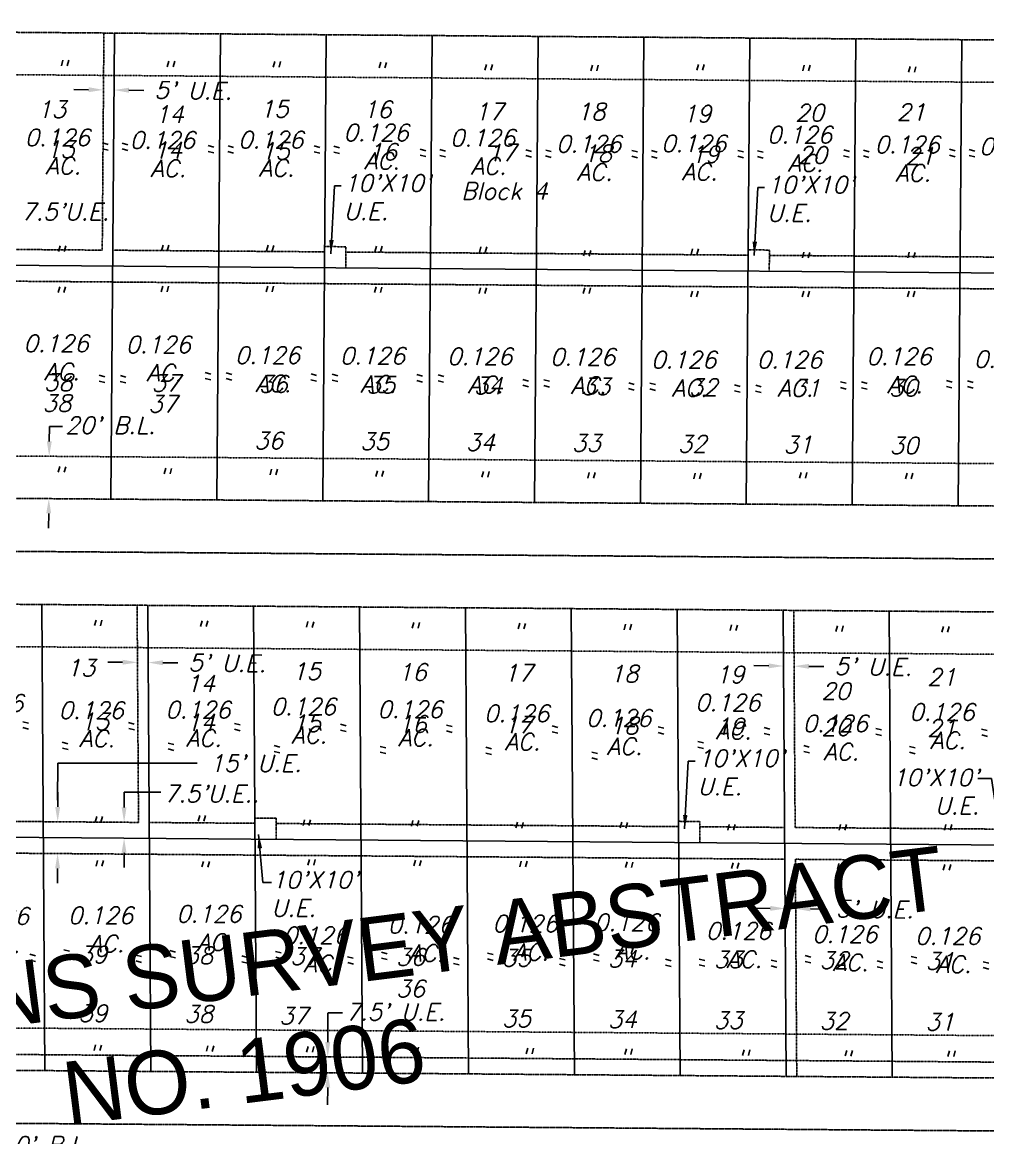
# Model space of a CAD drawing. Header units: feet. Extents: x 2327405 to 2393004, y 6977726 to 7089689.
# Drawn here: x 2343435 to 2343891, y 7043086 to 7043613 of the extents above; entities that cross this region are included whole.
import ezdxf
from ezdxf.enums import TextEntityAlignment as Align

# ---------------------------------------------------------------- set-up
doc = ezdxf.new("R2010")
doc.units = ezdxf.units.FT
doc.header["$MEASUREMENT"] = 0
for name, pattern in [('CNTR50', [0.9, 0.75, -0.05, 0.05, -0.05]), ('DEMO12', [0.09375, 0.03125, -0.0625]), ('HIDN50', [0.1875, 0.125, -0.0625]), ('PHNTM33', [1.16, 0.66, -0.1, 0.1, -0.1, 0.1, -0.1])]:
    doc.linetypes.add(name, pattern=pattern)
doc.layers.get('0').update_dxf_attribs({"linetype": 'CONTINUOUS'})
doc.layers.get('Defpoints').update_dxf_attribs({"color": 249, "linetype": 'CONTINUOUS'})
for name, color, linetype in [('p-bl', 3, 'DEMO12'), ('p-cl', 7, 'CNTR50'), ('p-ease', 2, 'HIDN50'), ('p-ease-text', 2, 'CONTINUOUS'), ('p-lot 100 1B', 2, 'CONTINUOUS'), ('p-lot 1B', 4, 'CONTINUOUS'), ('p-lot text', 2, 'CONTINUOUS'), ('p-row', 5, 'PHNTM33'), ('s-easement-txt', 2, 'CONTINUOUS'), ('s-survey-abs', 252, 'CONTINUOUS')]:
    doc.layers.add(name, color=color, linetype=linetype)
doc.styles.add('LS60', font='simplex.shx', dxfattribs={"oblique": 15, "height": 3})
doc.styles.add('LS80', font='simplex.shx', dxfattribs={"oblique": 15, "height": 8})
doc.styles.add('SHADOW', font='shadow')
doc.dimstyles.new('p-dim', dxfattribs={"dimtxt": 4, "dimasz": 6.5, "dimexe": 0.18, "dimexo": 0.0625, "dimgap": 0.09, "dimtad": 0, "dimzin": 0, "dimdsep": 46, "dimtxsty": 'LS60', "dimcen": 0, "dimse1": 1, "dimse2": 1, "dimclrd": 256, "dimclre": 256, "dimclrt": 256, "dimadec": 0, "dimazin": 0, "dimtfac": 1, "dimtofl": 0, "dimtmove": 2, "dimatfit": 3, "dimfxl": 0, "dimtolj": 1, "dimtzin": 0, "dimarcsym": 0})
doc.dimstyles.new('p-dims', dxfattribs={"dimtxt": 8, "dimasz": 7, "dimexe": 0.18, "dimexo": 0.0625, "dimgap": 0.09, "dimtad": 0, "dimzin": 0, "dimdsep": 46, "dimtxsty": 'LS80', "dimcen": 0, "dimse1": 1, "dimse2": 1, "dimclrd": 256, "dimclre": 256, "dimclrt": 256, "dimadec": 0, "dimazin": 0, "dimtfac": 1, "dimtofl": 0, "dimtmove": 2, "dimatfit": 3, "dimfxl": 0, "dimtolj": 1, "dimtzin": 0, "dimarcsym": 0})

# ---------------------------------------------------------------- blocks, each defined once
blk = doc.blocks.new('2005042-10b')
at = {"layer": 's-survey-abs', "insert": (2343531.32339, 7043182.17547), "char_height": 30, "width": 699.5112386, "attachment_point": 2, "rotation": 7.1579142, "style": 'SHADOW'}
blk.add_mtext('A.H. HAWKINS SURVEY ABSTRACT NO. 1906', dxfattribs=at)
blk = doc.blocks.new('*D49')
at = {"layer": 'Defpoints', "color": 0}
for p in [(2343473.12, 7043582.19), (2343478.1, 7043581), (2343478.12, 7043582.12)]:
    blk.add_point(p, dxfattribs=at)
at = {"layer": 's-easement-txt', "lineweight": -2}
for p, q in [((2343466.1, 7043581.16), (2343459.1, 7043581.25)), ((2343485.1, 7043580.91), (2343492.1, 7043580.81))]:
    blk.add_line(p, q, dxfattribs=at)
at = {"layer": 's-easement-txt'}
for points in [[(2343466.12, 7043582.32), (2343466.09, 7043579.99), (2343473.1, 7043581.06)], [(2343485.12, 7043582.07), (2343485.09, 7043579.74), (2343478.1, 7043581)]]:
    blk.add_solid(points, dxfattribs=at)
at = {"layer": 's-easement-txt', "insert": (2343515.47, 7043580.76), "char_height": 8, "attachment_point": 5, "rotation": 359.2461, "style": 'LS80'}
blk.add_mtext("\\A1;5' U.E.", dxfattribs=at)
blk = doc.blocks.new('*D53')
at = {"layer": 'Defpoints', "color": 0}
for p in [(2343489.17, 7043311.93), (2343494.17, 7043311.86), (2343494.16, 7043310.74)]:
    blk.add_point(p, dxfattribs=at)
at = {"layer": 's-easement-txt', "lineweight": -2}
for p, q in [((2343482.16, 7043310.89), (2343475.16, 7043310.99)), ((2343501.16, 7043310.64), (2343508.16, 7043310.55))]:
    blk.add_line(p, q, dxfattribs=at)
at = {"layer": 's-easement-txt'}
for points in [[(2343482.17, 7043312.06), (2343482.14, 7043309.73), (2343489.16, 7043310.8)], [(2343501.17, 7043311.81), (2343501.14, 7043309.48), (2343494.16, 7043310.74)]]:
    blk.add_solid(points, dxfattribs=at)
at = {"layer": 's-easement-txt', "insert": (2343531.52, 7043310.5), "char_height": 8, "attachment_point": 5, "rotation": 359.2461, "style": 'LS80'}
blk.add_mtext("\\A1;5' U.E.", dxfattribs=at)
blk = doc.blocks.new('*D54')
at = {"layer": 'Defpoints', "color": 0}
for p in [(2343794.19, 7043310.22), (2343799.18, 7043309.03), (2343799.19, 7043310.16)]:
    blk.add_point(p, dxfattribs=at)
at = {"layer": 's-easement-txt', "lineweight": -2}
for p, q in [((2343787.18, 7043309.19), (2343780.18, 7043309.28)), ((2343806.17, 7043308.94), (2343813.17, 7043308.85))]:
    blk.add_line(p, q, dxfattribs=at)
at = {"layer": 's-easement-txt'}
for points in [[(2343787.19, 7043310.35), (2343787.16, 7043308.02), (2343794.18, 7043309.1)], [(2343806.19, 7043310.1), (2343806.16, 7043307.77), (2343799.18, 7043309.03)]]:
    blk.add_solid(points, dxfattribs=at)
at = {"layer": 's-easement-txt', "insert": (2343836.54, 7043308.79), "char_height": 8, "attachment_point": 5, "rotation": 359.2461, "style": 'LS80'}
blk.add_mtext("\\A1;5' U.E.", dxfattribs=at)
blk = doc.blocks.new('*D57')
at = {"layer": 'Defpoints', "color": 0}
for p in [(2343794.93, 7043195.73), (2343799.93, 7043195.67), (2343799.92, 7043194.54)]:
    blk.add_point(p, dxfattribs=at)
at = {"layer": 's-easement-txt', "lineweight": -2}
for p, q in [((2343787.92, 7043194.7), (2343780.92, 7043194.79)), ((2343806.92, 7043194.45), (2343813.92, 7043194.36))]:
    blk.add_line(p, q, dxfattribs=at)
at = {"layer": 's-easement-txt'}
for points in [[(2343787.93, 7043195.87), (2343787.9, 7043193.53), (2343794.92, 7043194.61)], [(2343806.93, 7043195.62), (2343806.9, 7043193.28), (2343799.92, 7043194.54)]]:
    blk.add_solid(points, dxfattribs=at)
at = {"layer": 's-easement-txt', "insert": (2343837.28, 7043194.31), "char_height": 8, "attachment_point": 5, "rotation": 359.2461, "style": 'LS80'}
blk.add_mtext("\\A1;5' U.E.", dxfattribs=at)

msp = doc.modelspace()

# ---------------------------------------------------------------- linework, layer by layer
at = {"layer": 'p-bl'}
for p, q in [((2344081.41656, 7043583.17662), (2342825.03979, 7043592.96326)), ((2344080.03451, 7043403.18193), (2342823.51398, 7043412.96968)), ((2344069.33377, 7043313.26255), (2342835.0727, 7043322.87691)), ((2344140.32667, 7043132.70408), (2342847.81636, 7043142.77218))]:
    msp.add_line(p, q, dxfattribs=at)
at = {"layer": 'p-cl'}
for p, q in [((2344069.68429, 7043358.26118), (2342792.2615, 7043368.21176)), ((2344150.61948, 7043087.62254), (2342776.22036, 7043098.32852))]:
    msp.add_line(p, q, dxfattribs=at)
at = {"layer": 'p-ease'}
for p, q in [((2343472.52157, 7043505.41715), (2343473.30857, 7043607.91357)), ((2343472.52157, 7043505.41715), (2343387.52415, 7043506.07924)), ((2343587.53728, 7043507.0213), (2343577.53758, 7043507.0992)), ((2343587.46049, 7043497.0216), (2343587.53728, 7043507.0213)), ((2343577.51838, 7043504.59927), (2343477.52142, 7043505.3782)), ((2343777.51232, 7043503.0414), (2343587.51808, 7043504.52138)), ((2343787.53121, 7043505.46343), (2343777.53151, 7043505.54133)), ((2343787.45443, 7043495.46373), (2343787.53121, 7043505.46343)), ((2343977.50625, 7043501.48353), (2343787.51201, 7043502.96351)), ((2344085.6678, 7043485.64055), (2342819.14757, 7043495.5062)), ((2343489.64724, 7043235.27556), (2343488.98238, 7043337.71245)), ((2343799.66944, 7043232.86062), (2343799.00365, 7043335.44031)), ((2343554.63567, 7043237.2694), (2343544.63495, 7043237.3473)), ((2343554.70058, 7043227.26859), (2343554.63567, 7043237.2694)), ((2343489.64724, 7043235.27556), (2343354.63757, 7043236.32722)), ((2343544.65118, 7043234.8471), (2343494.6476, 7043235.23661)), ((2343744.6655, 7043233.28907), (2343554.6519, 7043234.7692)), ((2343754.64999, 7043235.71137), (2343744.64928, 7043235.78928)), ((2343754.7149, 7043225.71057), (2343754.64999, 7043235.71137)), ((2343794.66909, 7043232.89957), (2343754.66622, 7043233.21117)), ((2343894.67625, 7043232.12055), (2343799.66944, 7043232.86062)), ((2343794.76645, 7043217.89835), (2342837.70825, 7043225.35343)), ((2343800.43167, 7043115.42251), (2343799.76681, 7043217.8594)), ((2344144.79141, 7043215.17181), (2343799.76681, 7043217.8594)), ((2344145.40806, 7043120.16412), (2342840.22061, 7043130.33097))]:
    msp.add_line(p, q, dxfattribs=at)
at = {"layer": 'p-ease-text'}
for p, q in [((2343447.52699, 7043415.1091), (2343447.5853, 7043422.10886)), ((2343447.5853, 7043422.10886), (2343453.81119, 7043422.10886)), ((2343447.24377, 7043381.11028), (2343447.18546, 7043374.11052)), ((2343451.45263, 7043245.82294), (2343451.52503, 7043263.20157)), ((2343517.30166, 7043263.20157), (2343451.52503, 7043263.20157)), ((2343451.48341, 7043242.57282), (2343451.48184, 7043249.57282)), ((2343482.83387, 7043242.32859), (2343482.82927, 7043249.59024)), ((2343482.82927, 7043249.59024), (2343500.11466, 7043249.59024)), ((2343482.81697, 7043220.91408), (2343482.82157, 7043213.91408)), ((2343451.42979, 7043213.57281), (2343451.43136, 7043206.57281)), ((2343585.90177, 7043145.38023), (2343578.97215, 7043145.38023)), ((2343578.9745, 7043131.57639), (2343578.97293, 7043145.18408)), ((2343578.9793, 7043110.07615), (2343578.90555, 7043101.8888))]:
    msp.add_line(p, q, dxfattribs=at)
for points in [[(2343446.36037, 7043415.11882), (2343448.69362, 7043415.09938), (2343447.46868, 7043408.10934)], [(2343446.07714, 7043381.11999), (2343448.41039, 7043381.10056), (2343447.30208, 7043388.11003)], [(2343452.65007, 7043242.57308), (2343450.31674, 7043242.57256), (2343451.48497, 7043235.57282)], [(2343484.00053, 7043242.32936), (2343481.6672, 7043242.32783), (2343482.83846, 7043235.32859)], [(2343483.98364, 7043220.91484), (2343481.65031, 7043220.91331), (2343482.82671, 7043227.82846)], [(2343452.59646, 7043213.57307), (2343450.26313, 7043213.57255), (2343451.42823, 7043220.57281)], [(2343580.14117, 7043131.57665), (2343577.80783, 7043131.57612), (2343578.97606, 7043124.57639)], [(2343580.14597, 7043110.07641), (2343577.81264, 7043110.07588), (2343578.97774, 7043117.07614)]]:
    msp.add_solid(points, dxfattribs=at)
at = {"layer": 'p-lot 1B'}
for p, q in [((2343476.61924, 7043387.88166), (2343478.30842, 7043607.87518)), ((2343526.61773, 7043387.4922), (2343528.3069, 7043607.48571)), ((2343576.61621, 7043387.10273), (2343578.30539, 7043607.09625)), ((2343626.61469, 7043386.71326), (2343628.30387, 7043606.70678)), ((2343676.61318, 7043386.3238), (2343678.30235, 7043606.31731)), ((2343726.61166, 7043385.93433), (2343728.30084, 7043605.92785)), ((2343776.61014, 7043385.54486), (2343778.29932, 7043605.53838)), ((2343826.60863, 7043385.1554), (2343828.2978, 7043605.14891)), ((2343876.60711, 7043384.76593), (2343878.29629, 7043604.75945)), ((2344090.72523, 7043493.10138), (2342814.20531, 7043503.04492)), ((2343445.40671, 7043118.11661), (2343443.97869, 7043338.1344)), ((2343495.41029, 7043117.7271), (2343493.98227, 7043337.7449)), ((2343545.41387, 7043117.33759), (2343543.98585, 7043337.35539)), ((2343595.41745, 7043116.94809), (2343593.98943, 7043336.96588)), ((2343645.42103, 7043116.55858), (2343643.99302, 7043336.57638)), ((2343695.42461, 7043116.16907), (2343693.9966, 7043336.18687)), ((2343745.4282, 7043115.77957), (2343744.00018, 7043335.79737)), ((2343795.43178, 7043115.39006), (2343794.00376, 7043335.40786)), ((2343845.43536, 7043115.00055), (2343844.00734, 7043335.01835)), ((2344149.74319, 7043222.63346), (2342837.31286, 7043232.85673)), ((2343490.4104, 7043117.69465), (2343490.40993, 7043117.76605))]:
    msp.add_line(p, q, dxfattribs=at)
at = {"layer": 'p-row'}
for p, q in [((2344071.57265, 7043603.25391), (2342825.04959, 7043612.96379)), ((2344069.87902, 7043383.26043), (2342824.72514, 7043392.95964)), ((2344069.48956, 7043333.26194), (2342831.35237, 7043342.9065)), ((2344140.45751, 7043112.70246), (2342847.6628, 7043122.77277))]:
    msp.add_line(p, q, dxfattribs=at)

# ---------------------------------------------------------------- block references
msp.add_blockref('2005042-10b', (0, 0))
msp.add_blockref('2005042-10b', (0, 0))

# ---------------------------------------------------------------- texts
at = {"layer": 'p-ease-text', "char_height": 8}
for s, insert, attachment_point, style in [("10'X10' \\PU.E.", (2343586.55777, 7043541.05307), 1, 'LS60'), ("10'X10' \\PU.E.", (2343786.42668, 7043540.26753), 1, 'LS60'), ("7.5'U.E.", (2343455.02123, 7043523.55075), 5, 'LS80'), ("20' B.L.", (2343476.33842, 7043422.75557), 5, 'LS80'), ("10'X10' \\PU.E.", (2343753.603, 7043269.5607), 1, 'LS60'), ("15' U.E.", (2343544.87075, 7043263.18108), 5, 'LS80'), ("\\A1;10'X10'\\PU.E.", (2343886.54967, 7043239.14314), 9, 'LS60'), ("7.5'U.E..", (2343524.14751, 7043248.80804), 5, 'LS80'), ("\\A1;10'X10'\\PU.E.", (2343552.41753, 7043212.1667), 1, 'LS60'), ("7.5' U.E. ", (2343610.98403, 7043145.79062), 5, 'LS80'), ("20' B.L.", (2343445.14381, 7043083.00213), 5, 'LS80')]:
    msp.add_mtext(s, dxfattribs=dict(at, insert=insert, attachment_point=attachment_point, style=style))
at = {"layer": 'p-lot 100 1B', "color": 4, "style": 'LS80', "oblique": 15}
for s, p in [('13', (2343448.61763, 7043571.85519)), ('15', (2343553.63686, 7043572.10078)), ('16', (2343602.34238, 7043571.84242)), ('17', (2343655.11858, 7043570.81888)), ('18', (2343703.30005, 7043570.81262)), ('20', (2343806.54028, 7043570.29538)), ('21', (2343854.45592, 7043570.55035)), ('14', (2343504.17841, 7043569.56305)), ('19', (2343753.27116, 7043569.7896)), ('38', (2343451.09455, 7043433.18603)), ('37', (2343501.09304, 7043432.79657)), ('36', (2343551.09152, 7043415.52338)), ('35', (2343601.09, 7043415.13391)), ('34', (2343651.08849, 7043414.74445)), ('33', (2343701.08697, 7043414.35498)), ('32', (2343751.08545, 7043413.96551)), ('31', (2343801.08394, 7043413.57605)), ('30', (2343851.08242, 7043413.18658)), ('13', (2343462.34464, 7043308.23812)), ('15', (2343568.90636, 7043306.59512)), ('16', (2343618.90488, 7043306.21122)), ('17', (2343668.90341, 7043305.82731)), ('18', (2343718.90193, 7043305.44341)), ('19', (2343768.90046, 7043305.0595)), ('21', (2343868.89751, 7043303.85449)), ('14', (2343518.90783, 7043300.85447)), ('20', (2343818.89899, 7043297.23864)), ('36', (2343618.0613, 7043156.80216)), ('39', (2343468.06572, 7043145.17084)), ('38', (2343518.06424, 7043144.78693)), ('37', (2343562.86783, 7043143.97714)), ('35', (2343668.05982, 7043142.64453)), ('34', (2343718.05835, 7043142.26062)), ('33', (2343768.05687, 7043141.87672)), ('32', (2343818.0554, 7043141.49282)), ('31', (2343868.05393, 7043141.10891))]:
    msp.add_text(s, height=8, dxfattribs=at).set_placement(p, align=Align.MIDDLE_CENTER)
at = {"layer": 'p-lot 100 1B', "style": 'LS80', "oblique": 15}
for s, p in [('13', (2343452.67746, 7043552.99704)), ('14', (2343503.41427, 7043552.60747)), ('15', (2343554.15107, 7043552.21789)), ('16', (2343604.88788, 7043551.82832)), ('17', (2343661.12192, 7043551.39654)), ('18', (2343706.36149, 7043551.04918)), ('19', (2343757.09829, 7043550.6596)), ('20', (2343807.83509, 7043550.27003)), ('21', (2343858.5719, 7043549.88046)), ('38', (2343451.83287, 7043443.00028)), ('37', (2343502.56968, 7043442.61071)), ('36', (2343553.30648, 7043442.22114)), ('35', (2343604.04329, 7043441.83156)), ('34', (2343654.78009, 7043441.44199)), ('33', (2343705.5169, 7043441.05242)), ('32', (2343756.2537, 7043440.66285)), ('31', (2343804.85439, 7043440.27327)), ('30', (2343850.77966, 7043440.41885)), ('13', (2343468.9093, 7043282.86445)), ('14', (2343518.90783, 7043282.48054)), ('15', (2343568.90636, 7043282.09664)), ('16', (2343618.90488, 7043281.71274)), ('17', (2343668.90341, 7043281.32883)), ('18', (2343718.90193, 7043280.94493)), ('19', (2343768.90046, 7043280.56102)), ('20', (2343818.89899, 7043280.17712)), ('21', (2343868.89751, 7043279.79321)), ('39', (2343468.06572, 7043172.86768)), ('38', (2343518.06424, 7043172.48378)), ('37', (2343568.06277, 7043172.09987)), ('36', (2343618.0613, 7043171.71597)), ('35', (2343668.05982, 7043171.33207)), ('34', (2343718.05835, 7043170.94816)), ('33', (2343768.05687, 7043170.56426)), ('32', (2343818.0554, 7043170.18035)), ('31', (2343868.05393, 7043169.79645))]:
    msp.add_text(s, height=8, dxfattribs=at).set_placement(p, align=Align.MIDDLE_CENTER)
at = {"layer": 'p-lot 100 1B', "color": 4, "style": 'LS80', "oblique": 15}
msp.add_text('Block 4', height=8, dxfattribs=at).set_placement((2343642.00356, 7043529.32398))
at = {"layer": 'p-lot text', "char_height": 8, "style": 'LS80'}
for insert, attachment_point, rotation in [((2343453.20803, 7043595.07015), 2, 359.5536995), ((2343503.20651, 7043594.68069), 2, 359.5536995), ((2343553.20641, 7043594.4757), 2, 359.5536995), ((2343603.20489, 7043594.08623), 2, 359.5536995), ((2343653.1989, 7043593.11331), 2, 359.5536995), ((2343703.19738, 7043592.72384), 2, 359.5536995), ((2343753.20183, 7043593.11124), 2, 359.5536995), ((2343803.20031, 7043592.72177), 2, 359.5536995), ((2343853.19662, 7043592.04866), 2, 359.5536995), ((2343480.58362, 7043552.45366), 8, 89.5600739), ((2343481.88252, 7043552.39224), 2, 89.5600739), ((2343530.57545, 7043551.19821), 8, 89.5600739), ((2343531.87436, 7043551.13678), 2, 89.5600739), ((2343580.57556, 7043551.02129), 8, 89.5600739), ((2343581.87447, 7043550.95986), 2, 89.5600739), ((2343630.56498, 7043549.45106), 8, 89.5600739), ((2343631.86389, 7043549.38963), 2, 89.5600739), ((2343680.56446, 7043549.19084), 8, 89.5600739), ((2343681.86337, 7043549.12941), 2, 89.5600739), ((2343730.56384, 7043548.91859), 8, 89.5600739), ((2343731.86275, 7043548.85716), 2, 89.5600739), ((2343780.56531, 7043548.91797), 8, 89.5600739), ((2343781.86422, 7043548.85654), 2, 89.5600739), ((2343830.56876, 7043549.17553), 8, 89.5600739), ((2343831.86767, 7043549.11411), 2, 89.5600739), ((2343880.57221, 7043549.43217), 8, 89.5600739), ((2343881.87111, 7043549.37074), 2, 89.5600739), ((2343451.76702, 7043499.44746), 8, 359.5536995), ((2343500.4074, 7043499.80499), 8, 359.5536995), ((2343549.97009, 7043499.71141), 8, 359.5536995), ((2343601.11402, 7043499.35387), 8, 359.5536995), ((2343650.4697, 7043498.99634), 8, 359.5536995), ((2343750.44115, 7043498.03204), 8, 359.5536995), ((2343699.65489, 7043497.31696), 8, 359.5536995), ((2343803.0157, 7043496.39766), 8, 359.5536995), ((2343852.72902, 7043496.39766), 8, 359.5536995), ((2343451.67825, 7043488.05219), 2, 359.5536995), ((2343500.31864, 7043488.40972), 2, 359.5536995), ((2343549.90778, 7043488.39649), 2, 359.5536995), ((2343601.0517, 7043488.03895), 2, 359.5536995), ((2343650.40739, 7043487.68142), 2, 359.5536995), ((2343699.59257, 7043487.68283), 2, 359.5536995), ((2343750.37884, 7043486.10967), 2, 359.5536995), ((2343802.95338, 7043486.10967), 2, 359.5536995), ((2343852.66671, 7043486.10967), 2, 359.5536995), ((2343479.06128, 7043442.7574), 8, 89.5600739), ((2343481.04024, 7043442.69597), 2, 89.5600739), ((2343529.07256, 7043444.03495), 8, 89.5600739), ((2343531.05152, 7043443.97352), 2, 89.5600739), ((2343579.06915, 7043443.39963), 8, 89.5600739), ((2343581.04812, 7043443.3382), 2, 89.5600739), ((2343629.06808, 7043443.0673), 8, 89.5600739), ((2343631.04704, 7043443.00587), 2, 89.5600739), ((2343679.05194, 7043440.77347), 8, 89.5600739), ((2343681.0309, 7043440.71204), 2, 89.5600739), ((2343729.04152, 7043439.22531), 8, 89.5600739), ((2343731.02049, 7043439.16388), 2, 89.5600739), ((2343829.04851, 7043439.75071), 8, 89.5600739), ((2343831.02747, 7043439.68928), 2, 89.5600739), ((2343879.05395, 7043440.26778), 8, 89.5600739), ((2343881.03292, 7043440.20635), 2, 89.5600739), ((2343779.03511, 7043438.19742), 8, 89.5600739), ((2343781.01407, 7043438.136), 2, 89.5600739), ((2343451.67621, 7043395.22252), 8, 359.5536995), ((2343501.6717, 7043394.44359), 8, 359.5536995), ((2343551.67018, 7043394.05412), 8, 359.5536995), ((2343601.66567, 7043393.27519), 8, 359.5536995), ((2343651.66416, 7043392.88572), 8, 359.5536995), ((2343701.66264, 7043392.49625), 8, 359.5536995), ((2343801.66559, 7043392.49625), 8, 359.5536995), ((2343751.66113, 7043392.10679), 8, 359.5536995), ((2343851.66407, 7043392.10679), 8, 359.5536995), ((2343468.8553, 7043330.82621), 2, 359.5536995), ((2343518.85888, 7043330.43671), 2, 359.5536995), ((2343568.86246, 7043330.0472), 2, 359.5536995), ((2343618.86604, 7043329.6577), 2, 359.5536995), ((2343668.86962, 7043329.26819), 2, 359.5536995), ((2343718.8732, 7043328.87868), 2, 359.5536995), ((2343768.87678, 7043328.48918), 2, 359.5536995), ((2343818.88036, 7043328.09967), 2, 359.5536995), ((2343868.88395, 7043327.71016), 2, 359.5536995), ((2343437.65836, 7043282.86059), 2, 270.371871), ((2343487.66194, 7043282.47108), 2, 270.371871), ((2343537.66552, 7043282.08158), 2, 270.371871), ((2343587.6691, 7043281.69207), 2, 270.371871), ((2343637.67268, 7043281.30256), 2, 270.371871), ((2343687.67627, 7043280.91306), 2, 270.371871), ((2343737.67985, 7043280.52355), 2, 270.371871), ((2343787.68343, 7043280.13404), 2, 270.371871), ((2343840.38824, 7043279.74454), 2, 270.371871), ((2343890.39182, 7043279.35503), 2, 270.371871), ((2343448.33561, 7043273.13055), 8, 270.371871), ((2343498.33919, 7043272.74104), 8, 270.371871), ((2343548.34277, 7043271.58037), 8, 270.371871), ((2343598.34635, 7043271.19086), 8, 270.371871), ((2343648.34994, 7043270.80136), 8, 270.371871), ((2343748.3571, 7043273.55117), 8, 270.371871), ((2343798.36068, 7043271.56079), 8, 270.371871), ((2343848.36426, 7043271.17128), 8, 270.371871), ((2343698.35352, 7043268.4839), 8, 270.371871), ((2343469.06183, 7043230.11215), 8, 359.5536995), ((2343517.70302, 7043230.57236), 8, 359.5536995), ((2343567.25862, 7043228.48348), 8, 359.5536995), ((2343618.40254, 7043228.12594), 8, 359.5536995), ((2343667.75823, 7043227.3226), 8, 359.5536995), ((2343716.94341, 7043227.32401), 8, 359.5536995), ((2343767.72968, 7043226.2548), 8, 359.5536995), ((2343820.30422, 7043226.2548), 8, 359.5536995), ((2343870.01755, 7043226.2548), 8, 359.5536995), ((2343469.5693, 7043217.29358), 2, 359.5536995), ((2343519.57289, 7043216.90408), 2, 359.5536995), ((2343569.57647, 7043217.77666), 2, 359.5536995), ((2343619.58005, 7043217.38715), 2, 359.5536995), ((2343669.58363, 7043216.99765), 2, 359.5536995), ((2343719.58721, 7043216.60814), 2, 359.5536995), ((2343769.59079, 7043216.21863), 2, 359.5536995), ((2343819.59437, 7043215.82913), 2, 359.5536995), ((2343869.59795, 7043215.43962), 2, 359.5536995), ((2343449.04962, 7043175.16982), 8, 270.371871), ((2343499.0532, 7043174.78031), 8, 270.371871), ((2343549.05678, 7043174.3908), 8, 270.371871), ((2343441.04979, 7043173.09509), 2, 270.371871), ((2343491.05337, 7043172.70559), 2, 270.371871), ((2343541.05695, 7043172.31608), 2, 270.371871), ((2343591.06053, 7043171.92657), 2, 270.371871), ((2343599.06036, 7043174.0013), 8, 270.371871), ((2343641.06411, 7043171.53707), 2, 270.371871), ((2343649.06394, 7043173.61179), 8, 270.371871), ((2343691.06769, 7043171.14756), 2, 270.371871), ((2343699.06753, 7043173.22228), 8, 270.371871), ((2343741.07128, 7043170.75806), 2, 270.371871), ((2343749.07111, 7043170.80998), 8, 270.371871), ((2343791.07486, 7043170.36855), 2, 270.371871), ((2343799.07469, 7043172.44327), 8, 270.371871), ((2343841.07844, 7043169.97904), 2, 270.371871), ((2343849.07827, 7043172.05376), 8, 270.371871), ((2343891.08202, 7043169.58954), 2, 270.371871), ((2343468.57411, 7043122.22062), 8, 359.5536995), ((2343521.53618, 7043121.88412), 8, 359.1074532), ((2343568.91002, 7043121.53148), 8, 359.5536995), ((2343618.3083, 7043121.22467), 8, 359.5536995), ((2343672.62774, 7043120.69594), 8, 359.5536995), ((2343719.18038, 7043120.4038), 8, 359.5536995), ((2343774.75322, 7043119.89128), 8, 359.5536995), ((2343823.18727, 7043119.68665), 8, 359.5536995), ((2343871.70854, 7043119.42457), 8, 359.5536995)]:
    msp.add_mtext('"', dxfattribs=dict(at, insert=insert, attachment_point=attachment_point, rotation=rotation))
at = {"layer": 's-easement-txt', "char_height": 8, "attachment_point": 5, "style": 'LS80'}
for insert in [(2343601.85782, 7043554.24905), (2343801.77719, 7043553.1924), (2343451.31816, 7043551.92197), (2343500.92522, 7043550.67709), (2343552.11127, 7043550.86037), (2343652.15273, 7043551.75303), (2343702.27245, 7043548.9121), (2343751.84583, 7043549.09303), (2343852.6078, 7043548.55571), (2343901.99916, 7043547.66643), (2343450.75958, 7043454.72214), (2343498.99434, 7043454.18925), (2343550.57992, 7043449.12474), (2343600.14714, 7043448.8583), (2343650.78026, 7043448.59185), (2343699.38273, 7043448.32437), (2343848.74431, 7043448.60045), (2343747.08437, 7043446.99241), (2343796.98804, 7043446.99919), (2343899.4438, 7043447.26876), (2343419.93864, 7043285.00119), (2343767.88904, 7043285.19646), (2343467.31928, 7043281.55255), (2343517.71007, 7043281.7632), (2343567.44973, 7043283.26435), (2343617.81313, 7043281.97541), (2343668.19127, 7043280.03236), (2343869.01761, 7043280.68074), (2343716.41093, 7043277.87943), (2343818.64824, 7043275.30624), (2343471.76045, 7043184.72321), (2343522.89368, 7043185.41721), (2343422.58728, 7043184.41088), (2343622.68874, 7043180.26119), (2343672.17518, 7043180.82093), (2343720.10826, 7043181.37728), (2343573.19948, 7043175.25168), (2343772.94482, 7043177.34804), (2343823.11119, 7043175.8122), (2343871.75124, 7043174.96751)]:
    msp.add_mtext('0.126\\P AC.', dxfattribs=dict(at, insert=insert))

# ---------------------------------------------------------------- dimensions: what is measured, and where the dimension line sits
at = {"layer": 's-easement-txt'}
for base, p1, p2, picture, middle in [((2343478.10205, 7043580.99865), (2343473.11723, 7043582.19074), (2343478.11687, 7043582.12495), '*D49', (2343515.46789, 7043580.7632)), ((2343494.15757, 7043310.7365), (2343489.17275, 7043311.92858), (2343494.17239, 7043311.86279), '*D53', (2343531.5234, 7043310.50104)), ((2343799.17507, 7043309.0293), (2343794.19025, 7043310.22139), (2343799.18989, 7043310.1556), '*D54', (2343836.54091, 7043308.79384)), ((2343799.91815, 7043194.54119), (2343794.93333, 7043195.73328), (2343799.93298, 7043195.66748), '*D57', (2343837.28399, 7043194.30573))]:
    dim = msp.add_linear_dim(base=base, p1=p1, p2=p2, angle=359.2460771, text="5' U.E.", dimstyle='p-dims', dxfattribs=at)
    dim.commit()
    dim.dimension.update_dxf_attribs({"geometry": picture, "text_midpoint": middle, "dimtype": 161})

# ---------------------------------------------------------------- leaders
at = {"layer": 'p-ease-text', "annotation_type": 0, "has_hookline": 1, "text_width": 39.95263}
for points, hookline_direction in [([(2343580.4138, 7043503.73875), (2343582.13442, 7043535.7552), (2343585.38442, 7043535.7552)], 0), ([(2343780.28272, 7043502.9532), (2343782.00333, 7043534.96966), (2343785.25333, 7043534.96966)], 0), ([(2343747.45904, 7043232.24638), (2343749.17965, 7043264.26284), (2343752.42965, 7043264.26284)], 0), ([(2343896.30879, 7043230.01527), (2343892.45712, 7043255.99442), (2343885.95712, 7043255.99442)], 1), ([(2343546.36911, 7043229.53269), (2343548.36224, 7043206.86883), (2343552.44724, 7043206.86883)], 0)]:
    msp.add_leader(points, dimstyle='p-dim', override={"dimgap": 0.09, "dimtad": 0}, dxfattribs=dict(at, hookline_direction=hookline_direction))

doc.saveas('drawing.dxf')
